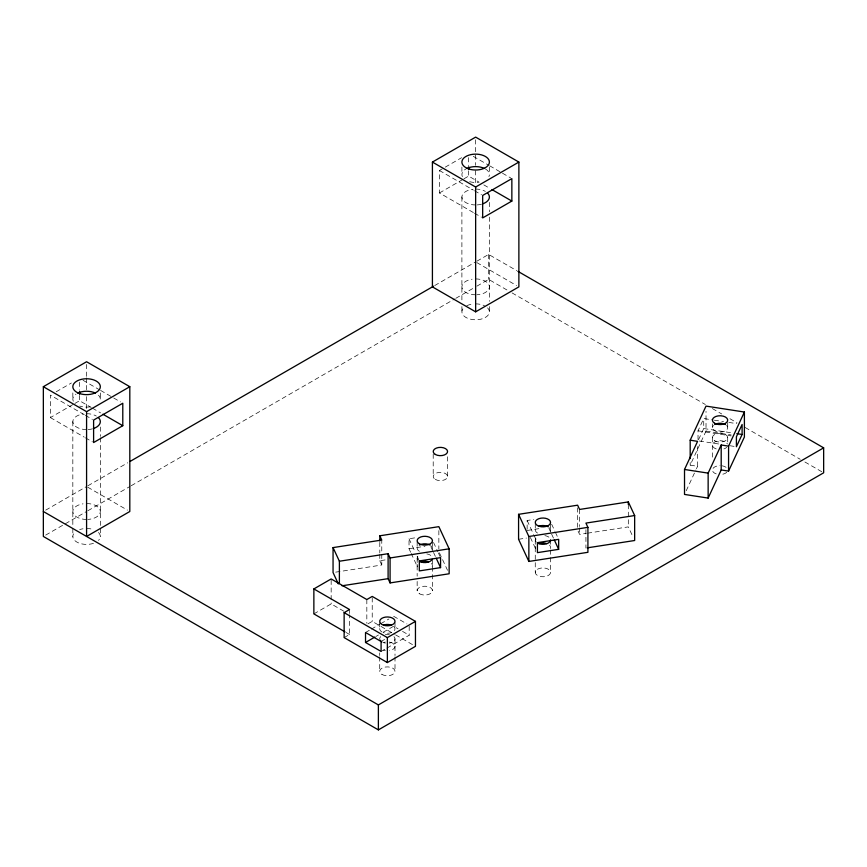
<?xml version="1.0" encoding="UTF-8"?>
<svg xmlns="http://www.w3.org/2000/svg" width="867" height="867" viewBox="0 0 867 867"><rect width="100%" height="100%" fill="white"/><g stroke="black" fill="none" stroke-linecap="round" stroke-linejoin="round"><path stroke-width="0.65" stroke-dasharray="4.33 3.25" d="M698.022 439.547L698.022 430.812L703.722 418.533L712.988 419.975M698.596 439.569L703.722 428.526L703.722 418.533M697.577 446.603L697.577 466.305L690.186 465.156L706.02 431.062L706.02 411.359M686.22 490.765L695.876 469.968M696.439 468.744L697.577 466.305M56.214 391.754L71.387 382.997M473.328 212.523L439.439 192.962L439.439 170.496L444.11 167.808M445.28 167.125L461.623 157.696M84.262 414.686L50.373 395.124L50.373 417.591L73.717 404.109M74.887 403.437L79.558 400.738L91.241 407.49M439.439 192.962L462.783 179.48M463.953 178.808L468.624 176.109L479.137 182.189A13.753 7.944 0 0 1 468.776 181.431M45.691 510.143L86.7 486.463M87.881 485.791L127.72 462.783M434.714 285.546L475.734 261.867M476.904 261.184L488.62 254.421L516.732 270.656M45.691 535.102L86.7 511.422M87.881 510.75L130.061 486.398M131.231 485.715L454.633 298.996M455.804 298.324L475.734 286.825M476.904 286.143L488.62 279.38L507.358 290.207M313.865 613.89L331.161 603.909L343.82 611.213M344.134 637.603L349.531 634.481L349.531 614.779M367.911 623.872L372.225 621.379L394.431 634.2M365.527 632.487L370.209 629.778M371.379 629.106L379.583 624.37M380.754 623.698L388.947 618.962M376.072 636.389L378.413 635.034M383.095 632.325L393.629 626.245L398.072 628.813M381.09 641.472L384.601 639.445M381.09 651.453L385.772 648.744M386.942 648.072L409.191 635.229L409.191 625.248M410.655 552.246L409.029 548.746L409.029 538.765L415.672 537.735M527.136 529.228L527.136 520.493L533.779 519.463M409.029 548.746L424.971 546.275M527.136 530.474L539.09 528.621M379.8 554.186L379.8 560.754L386.357 559.735M518.574 539.285L526.442 538.071M335.692 572.144L381.773 565.013L381.773 540.054M578.116 531.222L579.6 534.408L586.19 533.389M587.501 533.194L628.315 526.876L633.062 537.106M714.31 420.181L723.577 421.611M728.865 422.424L736.809 423.66M703.722 428.526L732.843 433.023M706.02 431.062L731.163 434.952M698.022 430.812L731.119 435.928M699.344 441L720.52 444.272M729.786 445.714L735.086 446.527M473.295 156.353L488.489 165.12M489.66 165.792L501.343 172.544M502.502 173.216L510.685 177.93M483.819 184.888L489.66 188.258M439.439 170.496L473.328 190.057M474.498 190.74L481.51 194.782M474.498 213.195L481.51 217.249M476.817 262.582L516.537 285.525M512.05 292.905L705.337 404.499M712.36 408.563L721.734 413.971M729.938 418.707L736.961 422.76M745.165 427.496L800.219 459.282M804.912 461.992L823.65 472.808M83.059 380.299L99.412 389.749M100.583 390.421L120.448 401.887M92.411 408.162L100.583 412.887M85.421 415.358L92.433 419.411M50.373 417.591L84.262 437.152M85.421 437.824L92.433 441.877M393.629 616.264L406.97 623.958M402.526 631.382L409.191 635.229M395.601 634.872L415.456 646.338M346.085 632.487L349.531 634.481M87.751 487.211L127.471 510.143M551.64 524.199L554.891 531.2M555.433 532.36L557.589 537.031M548.93 528.35L551.098 533.021M551.64 534.18L553.807 538.851M527.136 520.493L533.628 534.484M534.17 535.654L536.337 540.314M530.376 537.475L535.253 547.966M439.385 552.788L447.513 570.28M433.533 542.471L437.868 551.802M438.409 552.973L440.024 556.462M430.823 546.622L432.991 551.293M433.533 552.452L435.7 557.123M409.029 538.765L414.979 551.596M417.146 556.256L418.772 559.757M411.196 553.406L417.146 566.238M379.8 560.754L381.773 565.013M727.706 422.652L727.706 427.648M727.706 437.629L727.706 443.871M712.425 423.898L712.425 427.648M712.425 437.629L712.425 458.253M690.186 462.534L690.186 465.156M628.315 504.54L628.315 526.876M585.929 529.661L585.929 548.052M579.6 509.449L579.6 526.529M579.6 527.84L579.6 534.408M577.628 507.824L577.628 527.526M550.545 523.69L550.545 529.932M550.545 539.913L550.545 547.402M550.545 550.025L550.545 572.361A7.64 4.411 0 0 1 539.079 576.176A7.64 4.411 0 0 1 539.079 568.535A7.64 4.411 0 0 1 550.545 572.361M535.264 523.69L535.264 529.932M535.264 539.913L535.264 572.361M489.4 167.071L489.4 174.549M489.4 202.379L489.4 211.765M489.4 217.129L489.4 301.315M489.4 306.571L489.4 311.827M488.62 254.421L488.62 279.38M475.647 139.804L475.647 165.294M475.647 170.658L475.647 184.086M468.624 157.621L468.624 165.543M468.624 170.832L468.624 176.109M461.894 167.071L461.894 174.549M461.894 197.015L461.894 301.315M461.894 306.571L461.894 311.827M447.578 456.768L447.578 476.482M438.854 530.604L438.854 548.995M433.207 454.145L433.207 476.482M432.438 541.962L432.438 548.193M432.438 559.432L432.438 590.633M417.157 541.962L417.157 548.193M417.157 558.185L417.157 576.176M417.157 581.432L417.157 590.633M395.005 622.625L395.005 628.868M395.005 638.849L395.005 655.528M395.005 656.85L395.005 671.296M379.8 542.363L379.8 552.875M379.713 622.625L379.713 628.868M379.713 652.905L379.713 655.528M379.713 656.85L379.713 671.296M372.225 597.731L372.225 621.379M366.828 599.541L366.828 623.189M349.531 609.523L349.531 613.468M331.161 580.261L331.161 603.909M100.334 392.946L100.334 399.178M100.334 427.008L100.334 436.394M100.334 437.737L100.334 527.255M100.334 528.577L100.334 536.456M86.581 364.422L86.581 376.506M86.581 377.849L86.581 389.922M86.581 396.631L86.581 408.704M79.558 382.239L79.558 390.172M79.558 395.46L79.558 400.738M72.828 392.946L72.828 399.178M72.828 421.644L72.828 527.255M72.828 528.577L72.828 536.456M487.557 307.861A13.753 7.944 0 0 1 475.647 319.771A13.753 7.944 0 0 1 463.737 307.861M466.804 305.748A13.753 7.944 0 0 1 472.092 304.154M475.647 303.883A13.753 7.944 0 0 1 484.49 305.748M98.491 532.479A13.753 7.944 0 0 1 98.491 540.423M93.463 543.338A13.753 7.944 0 0 1 76.849 542.07A13.753 7.944 0 0 1 74.67 532.479M79.699 529.574A13.753 7.944 0 0 1 83.015 528.783M86.581 528.512A13.753 7.944 0 0 1 93.463 529.574M726.687 472.277A7.64 4.411 0 0 1 722.038 474.336M716.24 473.891A7.64 4.411 0 0 1 712.685 468.928A7.64 4.411 0 0 1 720.065 465.666M722.038 465.817A7.64 4.411 0 0 1 727.446 468.928M535.524 548.54A7.64 4.411 0 0 1 535.524 546.253M549.526 545.191A7.64 4.411 0 0 1 550.285 548.54M536.283 542.113A7.64 4.411 0 0 1 537.497 536.792M544.888 535.643A7.64 4.411 0 0 1 550.285 538.765M537.497 533.042A7.64 4.411 0 0 1 536.283 527.721M549.526 527.721A7.64 4.411 0 0 1 550.285 531.07M726.687 447.318A7.64 4.411 0 0 1 723.891 448.933M716.24 448.933A7.64 4.411 0 0 1 715.416 441.617A7.64 4.411 0 0 1 727.446 443.969M726.687 425.437A7.64 4.411 0 0 1 720.065 432.059A7.64 4.411 0 0 1 713.443 425.437M417.417 566.812A7.64 4.411 0 0 1 417.417 564.525M431.419 563.463A7.64 4.411 0 0 1 432.178 566.812M418.176 560.385A7.64 4.411 0 0 1 419.39 555.064M426.781 553.915A7.64 4.411 0 0 1 432.178 557.037M419.39 551.314A7.64 4.411 0 0 1 418.176 545.993M431.419 545.993A7.64 4.411 0 0 1 432.178 549.342M475.647 278.925A13.753 7.944 0 0 1 489.389 286.522A13.753 7.944 0 0 1 476.85 294.78M475.647 294.813A13.753 7.944 0 0 1 462.013 287.909A13.753 7.944 0 0 1 472.092 279.196M481.467 204.211A13.753 7.944 0 0 1 476.85 204.926M475.647 204.959A13.753 7.944 0 0 1 462.013 198.055A13.753 7.944 0 0 1 472.092 189.342M475.647 189.071A13.753 7.944 0 0 1 485.379 191.401M485.379 168.935A13.753 7.944 0 0 1 488.934 176.608M462.36 176.608A13.753 7.944 0 0 1 465.926 168.935M389.337 642.079A7.64 4.411 0 0 1 395.005 646.338A7.64 4.411 0 0 1 389.337 650.597M385.382 650.597A7.64 4.411 0 0 1 383.539 650.152M383.539 642.512A7.64 4.411 0 0 1 385.382 642.079M393.976 636.638A7.64 4.411 0 0 1 389.337 643.108M385.382 643.108A7.64 4.411 0 0 1 383.539 642.675M379.713 638.849A7.64 4.411 0 0 1 380.743 636.638M385.382 634.59A7.64 4.411 0 0 1 389.337 634.59M393.976 626.657A7.64 4.411 0 0 1 392.762 631.989A7.64 4.411 0 0 1 383.539 632.682M381.957 631.989A7.64 4.411 0 0 1 380.743 626.657M86.581 503.554A13.753 7.944 0 0 1 100.323 511.151A13.753 7.944 0 0 1 87.773 519.409M86.581 519.441A13.753 7.944 0 0 1 72.947 512.538A13.753 7.944 0 0 1 83.015 503.825M92.401 428.84A13.753 7.944 0 0 1 87.773 429.555M86.581 429.588A13.753 7.944 0 0 1 72.947 422.684A13.753 7.944 0 0 1 83.015 413.971M86.581 413.7A13.753 7.944 0 0 1 96.302 416.03M98.491 395.211A13.753 7.944 0 0 1 99.868 401.237M90.135 406.851A13.753 7.944 0 0 1 79.699 406.059M73.294 401.237A13.753 7.944 0 0 1 76.047 394.073M381.957 674.418A7.64 4.411 0 0 0 394.745 672.434A7.64 4.411 0 0 0 385.382 667.037A7.64 4.411 0 0 0 381.957 674.418M419.39 593.743A7.64 4.411 0 0 0 432.178 591.771A7.64 4.411 0 0 0 422.825 586.363A7.64 4.411 0 0 0 419.39 593.743M435.31 479.408A7.185 4.151 0 0 0 447.329 477.554A7.185 4.151 0 0 0 438.529 472.472A7.185 4.151 0 0 0 435.31 479.408M714.657 440.75A7.64 4.411 0 0 0 727.446 438.767A7.64 4.411 0 0 0 718.082 433.37A7.64 4.411 0 0 0 714.657 440.75"/><path stroke-width="1.3" d="M690.186 440.198L706.02 406.103L744.395 412.042L744.395 437.001L728.573 471.095L721.192 469.957L708.144 498.081L684.518 494.428L684.518 469.47L697.577 441.346L690.186 440.198L690.186 458.589M708.144 498.081L708.144 473.122L721.192 444.999L728.573 446.137L744.395 412.042M742.109 434.465L736.408 446.733L736.408 436.751L742.109 424.472L742.109 434.465L736.809 433.641M517.902 271.328L823.65 447.849L823.65 472.808L378.38 729.884L43.35 536.456L43.35 386.704L86.581 361.745L129.812 386.704L129.812 511.497L86.581 536.456L86.581 411.662L129.812 386.704M432.416 162.075L475.647 137.116L518.878 162.075L518.878 286.869L475.647 311.827L432.416 286.869L432.416 162.075L475.647 187.034L518.878 162.075M122.789 425.697L93.603 442.549L93.603 420.083L122.789 403.242L122.789 425.697L102.924 414.231M511.855 201.068L482.67 217.92L482.67 195.454L511.855 178.613L511.855 201.068L491.99 189.602M130.061 461.439L433.543 286.218M313.865 588.931L331.161 578.95L366.828 599.541L372.225 596.42L415.456 621.379L415.456 646.338L387.365 662.561L344.134 637.603L344.134 612.644L349.531 609.523L313.865 588.931L313.865 613.89L344.936 631.826M365.527 642.469L381.09 651.453L381.09 641.472L365.527 632.487L365.527 642.469L374.891 637.061M344.134 612.644L387.365 637.603L415.456 621.379M43.35 511.497L378.38 704.925L823.65 447.849M379.8 535.795L438.854 526.659L449.139 548.822L449.139 573.781L390.085 582.917L388.102 578.657L388.102 553.699L339.387 561.231L333.058 547.597L381.773 540.054L379.8 535.795L379.8 541.051M634.655 515.551L585.929 523.094L587.913 527.353L587.913 552.312L528.859 561.448L518.574 539.285L518.574 514.326L577.628 505.19L579.6 509.449L628.315 501.917L634.655 515.551L634.655 540.509L587.252 547.846M388.102 553.699L390.085 557.958L449.139 548.822M518.574 514.326L528.859 536.489L587.913 527.353M440.566 567.614L419.314 570.909L419.314 560.927L440.566 557.633L440.566 567.614L436.242 558.283M558.673 549.342L537.421 552.637L537.421 542.655L558.673 539.361L558.673 549.342L554.349 540.011M342.021 585.789L388.102 578.657M684.518 469.47L708.144 473.122M43.35 386.704L86.581 411.662M338.325 583.914L333.058 572.556L333.058 547.597M728.573 446.137L728.573 471.095M721.192 444.999L721.192 469.957M628.315 501.917L628.315 504.54M528.859 536.489L528.859 561.448M475.647 187.034L475.647 311.827M468.624 166.865L468.624 169.509M390.085 557.958L390.085 582.917M387.365 637.603L387.365 662.561M378.38 704.925L378.38 729.884M339.387 561.231L339.387 583.567M79.558 391.494L79.558 394.138M539.079 543.576A7.64 4.411 0 0 1 546.73 543.576M550.545 539.913A7.64 4.411 0 0 1 545.831 543.988A7.64 4.411 0 0 1 537.497 543.035M539.079 526.106A7.64 4.411 0 0 1 548.312 526.811M714.657 424.527A7.64 4.411 0 0 1 725.473 424.527M420.983 561.849A7.64 4.411 0 0 1 428.623 561.849M432.178 559.323A7.64 4.411 0 0 1 419.39 561.296M419.39 545.083A7.64 4.411 0 0 1 430.205 545.083M487.557 193.048A13.753 7.944 0 0 1 482.529 203.897M466.804 168.469A13.753 7.944 0 0 1 484.49 168.469M381.957 641.97A7.64 4.411 0 0 1 379.974 639.987M383.539 625.042A7.64 4.411 0 0 1 391.18 625.042M98.491 417.677A13.753 7.944 0 0 1 93.463 428.526M77.737 393.098A13.753 7.944 0 0 1 95.424 393.098M537.497 525.554A7.64 4.411 0 0 0 550.285 523.581A7.64 4.411 0 0 0 540.932 518.173A7.64 4.411 0 0 0 537.497 525.554M714.657 423.28A7.64 4.411 0 0 0 727.446 421.297A7.64 4.411 0 0 0 718.082 415.9A7.64 4.411 0 0 0 714.657 423.28M419.39 543.826A7.64 4.411 0 0 0 432.178 541.853A7.64 4.411 0 0 0 422.825 536.445A7.64 4.411 0 0 0 419.39 543.826M468.776 168.957A13.753 7.944 0 0 0 489.4 162.075A13.753 7.944 0 0 0 468.776 155.193A13.753 7.944 0 0 0 468.776 168.957M383.539 625.194A7.64 4.411 0 0 0 395.005 621.379A7.64 4.411 0 0 0 383.539 617.553A7.64 4.411 0 0 0 383.539 625.194M79.699 393.575A13.753 7.944 0 0 0 100.334 386.704A13.753 7.944 0 0 0 79.699 379.822A13.753 7.944 0 0 0 79.699 393.575M435.31 454.449A7.185 4.151 0 0 0 447.329 452.596A7.185 4.151 0 0 0 438.529 447.513A7.185 4.151 0 0 0 435.31 454.449"/></g></svg>
